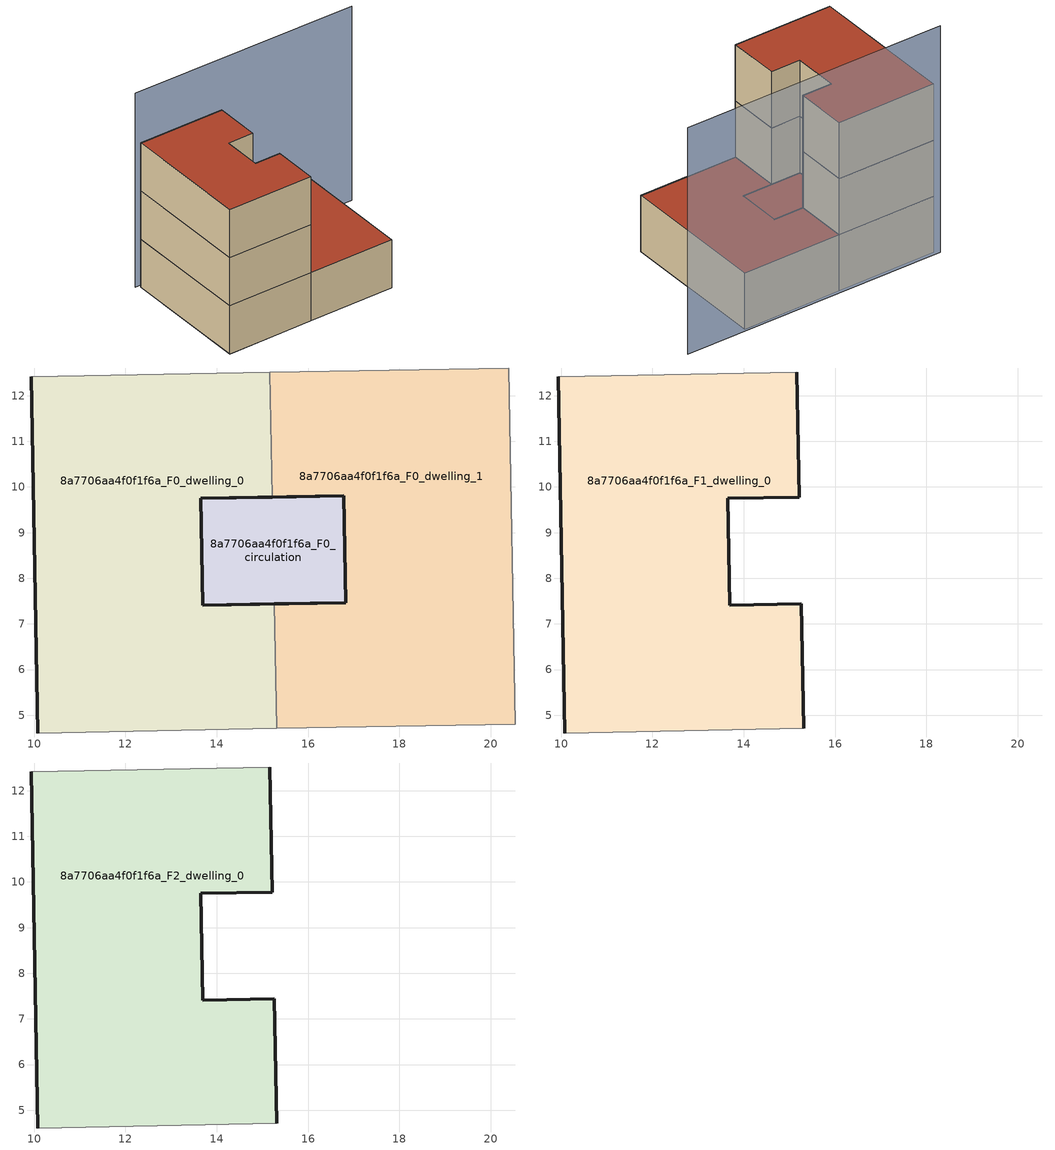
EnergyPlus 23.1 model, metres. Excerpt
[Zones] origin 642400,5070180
8a7706aa4f0f1f6a_F0_dwelling_0
 floor ground (EU_floor_Construction): 15.31,4.71 15.26,7.44 13.69,7.41 13.65,9.75 15.22,9.78 15.17,12.51 9.93,12.41 10.08,4.61 z0
 wall outside (EU_wall_Construction): 15.22,9.78 13.65,9.75 13.69,7.41 15.26,7.44 / 10.08,4.61 9.93,12.41 z0:3
 wall adiabatic (EU_wall_Construction): 15.31,4.71 10.08,4.61 / 9.93,12.41 15.17,12.51 z0:3
 wall to 8a7706aa4f0f1f6a_F0_dwelling_1 (EU_wall_Construction): 15.17,12.51 15.22,9.78 / 15.26,7.44 15.31,4.71 z0:3
8a7706aa4f0f1f6a_F0_dwelling_1
 floor ground (EU_floor_Construction): 20.54,4.81 20.4,12.61 15.17,12.51 15.22,9.78 16.79,9.81 16.83,7.47 15.26,7.44 15.31,4.71 z0
 wall outside (EU_wall_Construction): 15.26,7.44 16.83,7.47 16.79,9.81 15.22,9.78 z0:3
 wall adiabatic (EU_wall_Construction): 15.17,12.51 20.4,12.61 20.54,4.81 15.31,4.71 z0:3
 roof outside (EU_roof_Construction): 20.4,12.61 20.54,4.81 15.31,4.71 15.26,7.44 16.83,7.47 16.79,9.81 15.22,9.78 15.17,12.51 z3
8a7706aa4f0f1f6a_F0_circulation
 floor ground (EU_floor_Construction): 16.83,7.47 16.79,9.81 13.65,9.75 13.69,7.41 z0
 wall outside (EU_wall_Construction): 13.65,9.75 16.79,9.81 16.83,7.47 13.69,7.41 13.65,9.75 z0:3
 roof outside (EU_roof_Construction): 16.79,9.81 16.83,7.47 13.69,7.41 13.65,9.75 z3
8a7706aa4f0f1f6a_F1_dwelling_0
 floor to 8a7706aa4f0f1f6a_F0_dwelling_0 (EU_floor_Construction): 15.31,4.71 15.26,7.44 13.69,7.41 13.65,9.75 15.22,9.78 15.17,12.51 9.93,12.41 10.08,4.61 z3
 wall outside (EU_wall_Construction): 15.17,12.51 15.22,9.78 13.65,9.75 13.69,7.41 15.26,7.44 15.31,4.71 / 10.08,4.61 9.93,12.41 z3:6
 wall adiabatic (EU_wall_Construction): 15.31,4.71 10.08,4.61 / 9.93,12.41 15.17,12.51 z3:6
8a7706aa4f0f1f6a_F2_dwelling_0
 floor to 8a7706aa4f0f1f6a_F1_dwelling_0 (EU_floor_Construction): 15.31,4.71 15.26,7.44 13.69,7.41 13.65,9.75 15.22,9.78 15.17,12.51 9.93,12.41 10.08,4.61 z6
 wall outside (EU_wall_Construction): 15.17,12.51 15.22,9.78 13.65,9.75 13.69,7.41 15.26,7.44 15.31,4.71 / 10.08,4.61 9.93,12.41 z6:9
 wall adiabatic (EU_wall_Construction): 15.31,4.71 10.08,4.61 / 9.93,12.41 15.17,12.51 z6:9
 roof outside (EU_roof_Construction): 15.17,12.51 15.22,9.78 13.65,9.75 13.69,7.41 15.26,7.44 15.31,4.71 10.08,4.61 9.93,12.41 z9
shading: 23.61,12.74 9.7,12.58 z0:12.1
[Building]
EU S2 Campaign: North Axis=0; Terrain=City; Solar Distribution=FullExterior
[Site:Location]
Lyon-Bron: Latitude=45.75; Longitude=5; Time Zone=1; Elevation=198
[SizingPeriod:WeatherFileDays]
AnnualSizingPeriod: Begin Month=1; Begin Day of Month=1; End Month=12; End Day of Month=31; Day of Week for Start Day=Monday; Use Weather File Daylight Saving Period=No; Use Weather File Rain and Snow Indicators=No
[MATERIAL]
EU_InternalMass_Material: Roughness=MediumRough; Thickness=0.1; Conductivity=1; Density=1800; Specific Heat=900; Thermal Absorptance=0.9; Solar Absorptance=0.7; Visible Absorptance=0.7
[MATERIAL:NOMASS] Roughness=MediumRough; Thermal Absorptance=0.9; Solar Absorptance=0.7; Visible Absorptance=0.7
Name | Thermal Resistance
EU_wall_NoMass | 0.87146
EU_roof_NoMass | 0.842276
EU_floor_NoMass | 0.496999
[CONSTRUCTION]
EU_wall_Construction: EU_wall_NoMass
EU_roof_Construction: EU_roof_NoMass
EU_floor_Construction: EU_floor_NoMass
EU_InternalMass_Construction: EU_InternalMass_Material
[ZONE] Type=1; Multiplier=1; Ceiling Height=autocalculate; Floor Area=autocalculate; Part of Total Floor Area=Yes
Name | Volume
8a7706aa4f0f1f6a_F0_dwelling_0; 8a7706aa4f0f1f6a_F1_dwelling_0; 8a7706aa4f0f1f6a_F2_dwelling_0 | 111.444
8a7706aa4f0f1f6a_F0_dwelling_1 | 111.456
8a7706aa4f0f1f6a_F0_circulation | 22.04
[INTERNALMASS] Construction=EU_InternalMass_Construction
Name | Zone or ZoneList | Surface Area
8a7706aa4f0f1f6a_F0_dwelling_0_EU_InternalMass | 8a7706aa4f0f1f6a_F0_dwelling_0 | 37.1504
8a7706aa4f0f1f6a_F0_dwelling_1_EU_InternalMass | 8a7706aa4f0f1f6a_F0_dwelling_1 | 37.1504
8a7706aa4f0f1f6a_F1_dwelling_0_EU_InternalMass | 8a7706aa4f0f1f6a_F1_dwelling_0 | 81.5641
8a7706aa4f0f1f6a_F2_dwelling_0_EU_InternalMass | 8a7706aa4f0f1f6a_F2_dwelling_0 | 81.5641
[OTHEREQUIPMENT] Fuel Type=Electricity; Design Level Calculation Method=Watts/Area; Power per Zone Floor Area=1; Fraction Latent=0; Fraction Radiant=0; Fraction Lost=0; Carbon Dioxide Generation Rate=0; EndUse Subcategory=EU_Step8_InternalGains
Name | Zone or ZoneList or Space or SpaceList | Schedule
EU_Step8_InternalGain_8a7706aa4f0f1f6a_F0_dwelling_0_f000 | 8a7706aa4f0f1f6a_F0_dwelling_0 | EU_Step8_GainSchedule_8a7706aa4f0f1f6a_F0_dwelling_0_f000
EU_Step8_InternalGain_8a7706aa4f0f1f6a_F0_dwelling_1_f000 | 8a7706aa4f0f1f6a_F0_dwelling_1 | EU_Step8_GainSchedule_8a7706aa4f0f1f6a_F0_dwelling_1_f000
EU_Step8_InternalGain_8a7706aa4f0f1f6a_F1_dwelling_0_f000 | 8a7706aa4f0f1f6a_F1_dwelling_0 | EU_Step8_GainSchedule_8a7706aa4f0f1f6a_F1_dwelling_0_f000
EU_Step8_InternalGain_8a7706aa4f0f1f6a_F2_dwelling_0_f000 | 8a7706aa4f0f1f6a_F2_dwelling_0 | EU_Step8_GainSchedule_8a7706aa4f0f1f6a_F2_dwelling_0_f000
[ZONEINFILTRATION:DESIGNFLOWRATE]
EU_Circulation_Infiltration_8a7706aa4f0f1f6a_F0_circulation: Zone or ZoneList or Space or SpaceList=8a7706aa4f0f1f6a_F0_circulation; Schedule=EU_AlwaysOn; Design Flow Rate Calculation Method=Flow/Area; Flow Rate per Floor Area=0.0005; Constant Term Coefficient=1; Temperature Term Coefficient=0; Velocity Term Coefficient=0; Velocity Squared Term Coefficient=0
[ZONEVENTILATION:DESIGNFLOWRATE] Schedule=EU_AlwaysOn; Design Flow Rate Calculation Method=AirChanges/Hour; Air Changes per Hour=0.425; Ventilation Type=Natural; Fan Pressure Rise=0; Fan Total Efficiency=1; Constant Term Coefficient=1; Temperature Term Coefficient=0; Velocity Term Coefficient=0; Velocity Squared Term Coefficient=0; Minimum Indoor Temperature=-100; Maximum Indoor Temperature=100; Delta Temperature=-100; Minimum Outdoor Temperature=-100; Maximum Outdoor Temperature=100; Maximum Wind Speed=40
Name | Zone or ZoneList or Space or SpaceList
EU_ConstantAir_8a7706aa4f0f1f6a_F0_dwelling_0 | 8a7706aa4f0f1f6a_F0_dwelling_0
EU_ConstantAir_8a7706aa4f0f1f6a_F0_dwelling_1 | 8a7706aa4f0f1f6a_F0_dwelling_1
EU_ConstantAir_8a7706aa4f0f1f6a_F1_dwelling_0 | 8a7706aa4f0f1f6a_F1_dwelling_0
EU_ConstantAir_8a7706aa4f0f1f6a_F2_dwelling_0 | 8a7706aa4f0f1f6a_F2_dwelling_0
[HVACTEMPLATE:THERMOSTAT] Constant Heating Setpoint=20; Constant Cooling Setpoint=50
EU_HeatOnly_8a7706aa4f0f1f6a_F0_dwelling_0; EU_HeatOnly_8a7706aa4f0f1f6a_F0_dwelling_1; EU_HeatOnly_8a7706aa4f0f1f6a_F1_dwelling_0; EU_HeatOnly_8a7706aa4f0f1f6a_F2_dwelling_0
[HVACTEMPLATE:ZONE:IDEALLOADSAIRSYSTEM] System Availability Schedule=EU_AlwaysOn; Maximum Heating Supply Air Temperature=50; Minimum Cooling Supply Air Temperature=13; Maximum Heating Supply Air Humidity Ratio=0.0156; Minimum Cooling Supply Air Humidity Ratio=0.0077; Heating Limit=NoLimit; Cooling Limit=NoLimit; Heating Availability Schedule=EU_AlwaysOn; Cooling Availability Schedule=EU_CoolingOff; Dehumidification Control Type=ConstantSensibleHeatRatio; Cooling Sensible Heat Ratio=0.7; Dehumidification Setpoint=60; Humidification Control Type=None; Humidification Setpoint=30; Outdoor Air Method=None; Outdoor Air Flow Rate per Person=0.00944; Outdoor Air Flow Rate per Zone Floor Area=0; Outdoor Air Flow Rate per Zone=0; Demand Controlled Ventilation Type=None; Outdoor Air Economizer Type=NoEconomizer; Heat Recovery Type=None; Sensible Heat Recovery Effectiveness=0.7; Latent Heat Recovery Effectiveness=0.65
Name | Template Thermostat
8a7706aa4f0f1f6a_F0_dwelling_0 | EU_HeatOnly_8a7706aa4f0f1f6a_F0_dwelling_0
8a7706aa4f0f1f6a_F0_dwelling_1 | EU_HeatOnly_8a7706aa4f0f1f6a_F0_dwelling_1
8a7706aa4f0f1f6a_F1_dwelling_0 | EU_HeatOnly_8a7706aa4f0f1f6a_F1_dwelling_0
8a7706aa4f0f1f6a_F2_dwelling_0 | EU_HeatOnly_8a7706aa4f0f1f6a_F2_dwelling_0
[SIZING:ZONE] Zone Cooling Design Supply Air Temperature Input Method=SupplyAirTemperature; Zone Cooling Design Supply Air Temperature=13; Zone Heating Design Supply Air Temperature Input Method=SupplyAirTemperature; Zone Heating Design Supply Air Temperature=50; Zone Cooling Design Supply Air Humidity Ratio=0.008; Zone Heating Design Supply Air Humidity Ratio=0.008; Cooling Design Air Flow Method=DesignDay; Cooling Design Air Flow Rate=0; Cooling Minimum Air Flow per Zone Floor Area=0.000762; Cooling Minimum Air Flow=0; Cooling Minimum Air Flow Fraction=0.2; Heating Design Air Flow Method=DesignDay; Heating Design Air Flow Rate=0; Heating Maximum Air Flow per Zone Floor Area=0.002032; Heating Maximum Air Flow=0.141576; Heating Maximum Air Flow Fraction=0.3; Account for Dedicated Outdoor Air System=No; Dedicated Outdoor Air System Control Strategy=NeutralSupplyAir; Dedicated Outdoor Air Low Setpoint Temperature for Design=autosize; Dedicated Outdoor Air High Setpoint Temperature for Design=autosize; Zone Load Sizing Method=Sensible Load Only No Latent Load; Zone Latent Cooling Design Supply Air Humidity Ratio Input Method=HumidityRatioDifference; Zone Cooling Design Supply Air Humidity Ratio Difference=0.005; Zone Latent Heating Design Supply Air Humidity Ratio Input Method=HumidityRatioDifference; Zone Humidification Design Supply Air Humidity Ratio Difference=0.005
8a7706aa4f0f1f6a_F0_dwelling_0; 8a7706aa4f0f1f6a_F0_dwelling_1; 8a7706aa4f0f1f6a_F1_dwelling_0; 8a7706aa4f0f1f6a_F2_dwelling_0
[SCHEDULE:CONSTANT]
Name | Hourly Value
EU_AlwaysOn | 1
EU_CoolingOff | 0
[SCHEDULE:FILE] Column Number=1; Rows to Skip at Top=0; Number of Hours of Data=8760; Column Separator=Comma; Interpolate to Timestep=No; Minutes per Item=60; Adjust Schedule for Daylight Savings=Yes
Name | File
EU_Step8_GainSchedule_8a7706aa4f0f1f6a_F0_dwelling_0_f000 | ../../schedules/8a7706aa4f0f1f6a/8a7706aa4f0f1f6a_F0_dwelling_0_f000_gain.csv
EU_Step8_GainSchedule_8a7706aa4f0f1f6a_F0_dwelling_1_f000 | ../../schedules/8a7706aa4f0f1f6a/8a7706aa4f0f1f6a_F0_dwelling_1_f000_gain.csv
EU_Step8_GainSchedule_8a7706aa4f0f1f6a_F1_dwelling_0_f000 | ../../schedules/8a7706aa4f0f1f6a/8a7706aa4f0f1f6a_F1_dwelling_0_f000_gain.csv
EU_Step8_GainSchedule_8a7706aa4f0f1f6a_F2_dwelling_0_f000 | ../../schedules/8a7706aa4f0f1f6a/8a7706aa4f0f1f6a_F2_dwelling_0_f000_gain.csv
